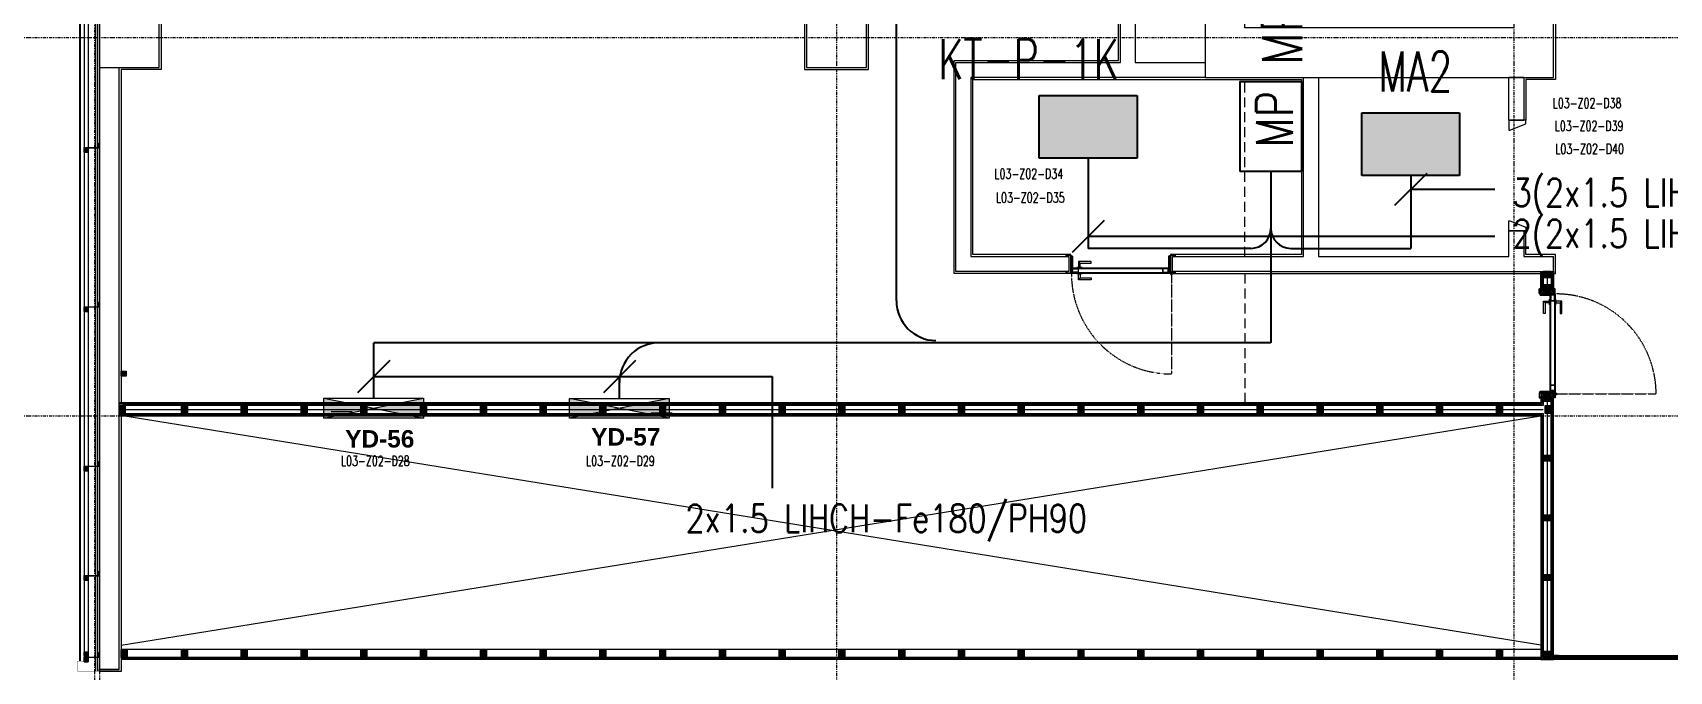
# Model space of a CAD drawing. Extents: x -2749 to 11890, y 0 to 8245.
# Drawn here: x 7628 to 9271, y 2309 to 2951 of the extents above; entities that cross this region are included whole.
import ezdxf

# ---------------------------------------------------------------- set-up
doc = ezdxf.new("R2010")
doc.units = 0
doc.header["$MEASUREMENT"] = 0
for name, pattern in [('DASHDOT', [1, 0.5, -0.25, 0, -0.25]), ('DOT2', [0.125, 0, -0.125]), ('HIDDEN', [0.375, 0.25, -0.125])]:
    doc.linetypes.add(name, pattern=pattern)
doc.layers.get('0').update_dxf_attribs({"color": 9, "lineweight": 9})
for name, color, linetype, lineweight in [('00', 9, 'Continuous', 9), ('01', 9, 'Continuous', 9), ('06B', 9, 'Continuous', 9), ('06D', 9, 'Continuous', 9), ('10', 9, 'Continuous', 9), ('11', 9, 'Continuous', 9), ('14', 9, 'Continuous', 9), ('15', 9, 'Continuous', 9), ('19D', 9, 'DOT2', 9), ('20', 9, 'DOT2', 9), ('24', 9, 'DASHDOT', 9), ('33', 9, 'BATTING', 9), ('E-AYDINLATMA VE PRİZ PANOSU', 7, 'Continuous', 30), ('E-DEDEKTÖR NUMARALARI', 20, 'Continuous', 30), ('E-KABLO', 7, 'Continuous', 30), ('E-KUVVET PANOSU (MCC)', 7, 'Continuous', 30), ('E-MODÜL HATTI', 6, 'Continuous', 30), ('E-YAZI', 7, 'Continuous', 30), ('EQ LIST', 7, 'Continuous', 13), ('H-DAMPER', 1, 'Continuous', 13)]:
    doc.layers.add(name, color=color, linetype=linetype, lineweight=lineweight)
doc.styles.add('E-YAZI', font='txttw.shx')
doc.linetypes.add('BATTING', pattern='A,0.0001,-0.1,[134,ltypeshp.shx,S=0.1,R=0,X=-0.1,Y=0],-0.2,[134,ltypeshp.shx,S=0.1,R=180,X=0.1,Y=0],-0.1', length=0.4001)
pattern_1 = [(225, (-4013.78252, -7292.21558), (-0.0883883476, 0.0883883476), []), (135, (-4013.78252, -7292.21558), (0.0883883476, 0.0883883476), [])]
pattern_2 = [(225, (-4013.78252, -7279.21108), (-0.0883883476, 0.0883883476), []), (135, (-4013.78252, -7279.21108), (0.0883883476, 0.0883883476), [])]

# ---------------------------------------------------------------- blocks, each defined once
blk = doc.blocks.new('*U681')
at = {"layer": '10'}
h = blk.add_hatch(dxfattribs=at)
h.set_pattern_fill('NET', color=256, angle=315, style=0)
h.set_pattern_definition([(225, (-4038.56212, -7297.97866), (-0.0883883476, 0.0883883476), []), (135, (-4038.56212, -7297.97866), (0.0883883476, 0.0883883476), [])])
h.paths.add_polyline_path([(-3.1, 678.1), (-2, 678.1), (-2, 677.9), (-3.1, 677.9)])
h = blk.add_hatch(dxfattribs=at)
h.set_pattern_fill('NET', color=256, angle=315, style=0)
h.set_pattern_definition([(225, (-4017.50971, -7300.4347), (-0.0883883476, 0.0883883476), []), (135, (-4017.50971, -7300.4347), (0.0883883476, 0.0883883476), [])])
h.paths.add_polyline_path([(-2.8, 674.7), (-2.5, 674.7), (-2.5, 673.6), (-2.8, 673.6)])
h = blk.add_hatch(dxfattribs=at)
h.set_pattern_fill('NET', color=256, angle=315, style=0)
h.set_pattern_definition([(225, (-4017.50971, -7293.92556), (-0.0883883476, 0.0883883476), []), (135, (-4017.50971, -7293.92556), (0.0883883476, 0.0883883476), [])])
h.paths.add_polyline_path([(-1.5, 674.7), (-1.2, 674.7), (-1.2, 673.6), (-1.5, 673.6)])
h = blk.add_hatch(dxfattribs=at)
h.set_pattern_fill('NET', color=256, angle=315, style=0)
h.set_pattern_definition(pattern_1)
h.paths.add_polyline_path([(-2.9, 673.5), (-2.9, 673.4), (-3, 673.4), (-3, 673.4), (-3, 673.4), (-3.2, 673.4), (-3.2, 673.1), (-3, 673.1), (-3, 673.2), (-2.9, 673.1), (-2.9, 673), (-2.5, 672.9), (-2.5, 673), (-2.6, 673), (-2.8, 673.1, 0.2599), (-2.5, 673.2), (-2.5, 673.5, 0.382682)])
h.paths.add_polyline_path([(-2.8, 673.2), (-2.8, 673.4, -2.16717)], flags=16)
h = blk.add_hatch(dxfattribs=at)
h.set_pattern_fill('NET', color=256, angle=315, style=0)
h.set_pattern_definition(pattern_1)
h.paths.add_polyline_path([(-1.1, 673.5), (-1.1, 673.4), (-1, 673.4), (-1, 673.4), (-1, 673.4), (-0.8, 673.4), (-0.8, 673.1), (-1, 673.1), (-1, 673.2), (-1.1, 673.1), (-1.1, 673), (-1.5, 672.9), (-1.5, 673), (-1.4, 673), (-1.2, 673.1, -0.2599), (-1.5, 673.2), (-1.5, 673.5, -0.382682)])
h.paths.add_polyline_path([(-1.2, 673.2), (-1.2, 673.4, 2.16717)], flags=16)
h = blk.add_hatch(dxfattribs=at)
h.set_pattern_fill('NET', color=256, angle=315, style=0)
h.set_pattern_definition(pattern_2)
h.paths.add_polyline_path([(-2.9, 4.5), (-2.9, 4.6), (-3, 4.6), (-3, 4.6), (-3, 4.6), (-3.2, 4.6), (-3.2, 4.9), (-3, 4.9), (-3, 4.8), (-2.9, 4.9), (-2.9, 5), (-2.5, 5.1), (-2.5, 5), (-2.6, 5), (-2.8, 4.9, -0.2599), (-2.5, 4.8), (-2.5, 4.5, -0.382682)])
h.paths.add_polyline_path([(-2.8, 4.8), (-2.8, 4.6, 2.16717)], flags=16)
h = blk.add_hatch(dxfattribs=at)
h.set_pattern_fill('NET', color=256, angle=315, style=0)
h.set_pattern_definition([(225, (-4038.56212, -7284.97416), (-0.0883883476, 0.0883883476), []), (135, (-4038.56212, -7284.97416), (0.0883883476, 0.0883883476), [])])
h.paths.add_polyline_path([(-3.1, -0.1), (-2, -0.1), (-2, 0.1), (-3.1, 0.1)])
h = blk.add_hatch(dxfattribs=at)
h.set_pattern_fill('NET', color=256, angle=315, style=0)
h.set_pattern_definition([(225, (-4017.50971, -7287.43021), (-0.0883883476, 0.0883883476), []), (135, (-4017.50971, -7287.43021), (0.0883883476, 0.0883883476), [])])
h.paths.add_polyline_path([(-2.8, 3.3), (-2.5, 3.3), (-2.5, 4.4), (-2.8, 4.4)])
h = blk.add_hatch(dxfattribs=at)
h.set_pattern_fill('NET', color=256, angle=315, style=0)
h.set_pattern_definition(pattern_2)
h.paths.add_polyline_path([(-1.1, 4.5), (-1.1, 4.6), (-1, 4.6), (-1, 4.6), (-1, 4.6), (-0.8, 4.6), (-0.8, 4.9), (-1, 4.9), (-1, 4.8), (-1.1, 4.9), (-1.1, 5), (-1.5, 5.1), (-1.5, 5), (-1.4, 5), (-1.2, 4.9, 0.2599), (-1.5, 4.8), (-1.5, 4.5, 0.382682)])
h.paths.add_polyline_path([(-1.2, 4.8), (-1.2, 4.6, -2.16717)], flags=16)
h = blk.add_hatch(dxfattribs=at)
h.set_pattern_fill('NET', color=256, angle=315, style=0)
h.set_pattern_definition([(225, (-4017.50971, -7280.92107), (-0.0883883476, 0.0883883476), []), (135, (-4017.50971, -7280.92107), (0.0883883476, 0.0883883476), [])])
h.paths.add_polyline_path([(-1.5, 3.3), (-1.2, 3.3), (-1.2, 4.4), (-1.5, 4.4)])
at = {"layer": '06D'}
for points in [[(-4, 673), (-4, 5)], [(0, 673), (0, 5)]]:
    blk.add_lwpolyline(points, dxfattribs=at)
at = {"layer": '10'}
for points in [[(-1, 677.9), (-1.5, 677.9), (-1.5, 678.1), (-1.7, 678.1), (-1.7, 677.9), (-3.3, 677.9), (-3.3, 678.1), (-3.8, 678.1), (-3.8, 678), (-4, 678), (-4, 673), (-2.9, 673), (-2.9, 673.1), (-3.1, 673.2), (-3.1, 673.1), (-3.4, 673.1), (-3.4, 673.4), (-2.9, 673.4), (-2.9, 673.5), (-2.8, 673.6), (-2.8, 676.8), (-2.5, 676.9), (-2.5, 677.2), (-3.1, 677.2), (-3.1, 677.5), (-1, 677.5)], [(-3, 676.1), (-3, 676.8), (-3.7, 676.8), (-3.7, 676.8), (-3.8, 676.8), (-3.8, 676), (-3.7, 676), (-3.6, 676.1)], [(-1, 0.1), (-1.5, 0.1), (-1.5, -0.1), (-1.7, -0.1), (-1.7, 0.1), (-3.3, 0.1), (-3.3, -0.1), (-3.8, -0.1), (-3.8, 0), (-4, 0), (-4, 5), (-2.9, 5), (-2.9, 4.9), (-3.1, 4.8), (-3.1, 4.9), (-3.4, 4.9), (-3.4, 4.6), (-2.9, 4.6), (-2.9, 4.4), (-2.8, 4.4), (-2.8, 1.2), (-2.5, 1.1), (-2.5, 0.8), (-3.1, 0.8), (-3.1, 0.5), (-1, 0.5)], [(-3, 1.9), (-3, 1.2), (-3.7, 1.2), (-3.7, 1.2), (-3.8, 1.2), (-3.8, 2), (-3.7, 2), (-3.6, 1.9)]]:
    blk.add_lwpolyline(points, close=True, dxfattribs=at)
for points in [[(-3.6, 675.3), (-3.6, 675.4), (-3.8, 675.4), (-3.8, 673.2), (-3.6, 673.2), (-3.6, 673.5), (-3, 673.5), (-3, 675.4)], [(-3.1, 677.9), (-3.1, 678.1), (-2, 678.1)], [(-2.8, 676), (-1.2, 676)], [(-2.5, 674.7), (-2.8, 674.7)], [(-2, 677.9), (-2, 678.1)], [(-1.5, 674.7), (-1.2, 674.7)], [(-0.2, 673.2), (-0.6, 673.2), (-0.6, 673.5), (-0.9, 673.5), (-0.9, 673.6), (-1.1, 673.5), (-1.1, 673.4), (-1, 673.4), (-1, 673.4), (-1, 673.4), (-0.7, 673.4), (-0.7, 673.1), (-1, 673.1), (-1, 673.2), (-1.1, 673.1), (-1.1, 673), (0, 673), (0, 678)], [(-3.2, 673.4), (-3.2, 673.1)], [(-2.9, 673), (-2.5, 672.9)], [(-2.8, 673.6), (-2.8, 673.6), (-2.5, 673.6)], [(-2.8, 673.1), (-2.6, 673), (-2.5, 673)], [(-0.9, 673.6), (-0.9, 673.6), (-1.5, 673.6)], [(-1.2, 673.1), (-1.4, 673), (-1.5, 673)], [(-1.1, 673), (-1.5, 672.9)], [(-0.8, 673.4), (-0.8, 673.1)], [(-3.6, 2.7), (-3.6, 2.6), (-3.8, 2.6), (-3.8, 4.8), (-3.6, 4.8), (-3.6, 4.5), (-3, 4.5), (-3, 2.6)], [(-3.2, 4.6), (-3.2, 4.9)], [(-3.1, 0.1), (-3.1, -0.1), (-2, -0.1)], [(-2.9, 5), (-2.5, 5.1)], [(-2.8, 4.9), (-2.6, 5), (-2.5, 5)], [(-2.8, 4.4), (-2.8, 4.4), (-2.5, 4.4)], [(-2.5, 3.3), (-2.8, 3.3)], [(-2.8, 2), (-1.2, 2)], [(-2, 0.1), (-2, -0.1)], [(-1.1, 5), (-1.5, 5.1)], [(-1.2, 4.9), (-1.4, 5), (-1.5, 5)], [(-0.9, 4.4), (-0.9, 4.4), (-1.5, 4.4)], [(-1.5, 3.3), (-1.2, 3.3)], [(-0.2, 4.8), (-0.6, 4.8), (-0.6, 4.5), (-0.9, 4.5), (-0.9, 4.4), (-1.1, 4.5), (-1.1, 4.6), (-1, 4.6), (-1, 4.6), (-1, 4.6), (-0.7, 4.6), (-0.7, 4.9), (-1, 4.9), (-1, 4.8), (-1.1, 4.9), (-1.1, 5), (0, 5), (0, 0)], [(-0.8, 4.6), (-0.8, 4.9)]]:
    blk.add_lwpolyline(points, dxfattribs=at)
for points in [[(-3, 675.4), (-3.4, 675.4), (-3.4, 675.3, -1), (-3.6, 675.3, 1)], [(-1.2, 673.6), (-1.2, 676.9, 0.414214), (-1.5, 677.2), (-2.5, 677.2)], [(-0.3, 673.9), (-0.8, 673.9, -0.414214), (-0.9, 674), (-0.9, 677.3), (-0.1, 677.3)], [(-0.9, 673.5), (-0.3, 673.6, 0.833203), (-0.3, 673.9, 0.447088)], [(0, 678), (-0.1, 678), (-0.1, 677.7), (-0.6, 677.7, 1), (-0.6, 677.5)], [(-0.6, 677.5, 0.305404), (-0.5, 677.5, 5.773092)], [(-0.5, 677.5), (-0.1, 677.5), (-0.1, 673.2), (-0.1, 673.2, -0.561743), (-0.1, 673.1, -0.595966), (-0.2, 673.2, 2.204878)], [(-2.8, 673.4), (-2.8, 673.2, 1)], [(-1.2, 673.4), (-1.2, 673.2, -1)], [(-3, 2.6), (-3.4, 2.6), (-3.4, 2.7, 1), (-3.6, 2.7, -1)], [(-2.8, 4.6), (-2.8, 4.8, -1)], [(-1.2, 4.4), (-1.2, 1.1, -0.414214), (-1.5, 0.8), (-2.5, 0.8)], [(-1.2, 4.6), (-1.2, 4.8, 1)], [(-0.9, 4.5), (-0.3, 4.4, -0.833203), (-0.3, 4.1, -0.447088)], [(-0.3, 4.1), (-0.8, 4.1, 0.414214), (-0.9, 4), (-0.9, 0.7), (-0.1, 0.7)], [(0, 0), (-0.1, 0), (-0.1, 0.3), (-0.6, 0.3, -1), (-0.6, 0.5)], [(-0.6, 0.5, -0.305404), (-0.5, 0.5, -5.773092)], [(-0.5, 0.5), (-0.1, 0.5), (-0.1, 4.8), (-0.1, 4.8, 0.561743), (-0.1, 4.9, 0.595966), (-0.2, 4.8, -2.204878)]]:
    blk.add_lwpolyline(points, format="xyb", dxfattribs=at)
for centre, radius, start, end in [((-2.7, 673.3), 0.273, 35.9738, 126.4289), ((-2.7, 673.3), 0.125, 229.5402, 130.4598), ((-2.7, 673.4), 0.253, 258.6676, 324.1258), ((-1.3, 673.3), 0.273, 53.5711, 144.0262), ((-1.3, 673.4), 0.253, 215.8742, 281.3324), ((-1.3, 673.3), 0.125, 49.5402, 310.4598), ((-2.7, 4.7), 0.273, 233.5711, 324.0262), ((-2.7, 4.6), 0.253, 35.8742, 101.3324), ((-2.7, 4.7), 0.125, 229.5402, 130.4598), ((-1.3, 4.6), 0.253, 78.6676, 144.1258), ((-1.3, 4.7), 0.273, 215.9738, 306.4289), ((-1.3, 4.7), 0.125, 49.5402, 310.4598)]:
    blk.add_arc(centre, radius, start, end, dxfattribs=at)
at = {"layer": '15'}
for points in [[(-2.5, 676), (-2.5, 2)], [(-1.5, 2), (-1.5, 676)]]:
    blk.add_lwpolyline(points, dxfattribs=at)
blk = doc.blocks.new('p-s-profil')
at = {"layer": '10'}
blk.add_lwpolyline([(9, 15.3), (4.6, 15.3), (4.6, 0.4), (0, 0.4), (0, 0), (5, 0), (5, 14.9), (9, 14.9), (9, 15.3)], dxfattribs=at)
blk.add_lwpolyline([(9, 15.3), (4.6, 15.3), (4.6, 0.4), (0, 0.4), (0, 0), (5, 0), (5, 14.9), (9, 14.9), (9, 15.3)], dxfattribs=at)
blk = doc.blocks.new('p-kutu_profil_40x40')
h = blk.add_hatch(color=256)
h.dxf.hatch_style = 1
h.paths.add_polyline_path([(0, 0), (4, 0), (4, 4), (0, 4)])
h = blk.add_hatch(color=255)
h.dxf.hatch_style = 1
h.paths.add_polyline_path([(0, 0), (4, 0), (4, 4), (0, 4)])
blk.add_lwpolyline([(0, 0), (4, 0), (4, 4), (0, 4)], close=True)
at = {"layer": '10'}
for points in [[(0, 4), (4, 4), (4, 0), (0, 0)], [(0, 4), (4, 4), (4, 0), (0, 0)], [(0, 0), (4, 0), (4, 4), (0, 4)], [(0.3, 3.7), (3.7, 3.7), (3.7, 0.3), (0.3, 0.3)], [(0.3, 3.7), (3.7, 3.7), (3.7, 0.3), (0.3, 0.3)]]:
    blk.add_lwpolyline(points, close=True, dxfattribs=at)
blk = doc.blocks.new('prf-10x10')
h = blk.add_hatch(color=255)
h.dxf.hatch_style = 1
h.paths.add_polyline_path([(-5, -5), (5, -5), (5, 5), (-5, 5)])
at = {"layer": '10'}
blk.add_lwpolyline([(-5, -5), (5, -5), (5, 5), (-5, 5)], close=True, dxfattribs=at)
blk = doc.blocks.new('gr-p-barel kilitli kapı kolu')
at = {"flags": 128}
for points in [[(-0.9, 0.8), (-0.9, 4.9), (-11.7, 4.9), (-11.7, 6.7), (0.9, 6.7), (0.9, 0.8)], [(-0.8, 5), (0.8, 6.6)]]:
    blk.add_lwpolyline(points, dxfattribs=at)
blk.add_lwpolyline([(-2.75, 0), (-2.75, 0.7), (2.75, 0.7), (2.75, 0)])
blk.add_lwpolyline([(-1.3, 0.7), (1.3, 0.7), (1.3, 0.8), (-1.3, 0.8)], close=True)
blk = doc.blocks.new('prf-scr2')
at = {"linetype": 'DOT2', "ltscale": 10}
blk.add_line((0, 0.2), (0, -1.1), dxfattribs=at)
for p, q in [((-0.1, -0.2), (0.1, -0.3)), ((0.1, -0.2), (-0.1, -0.2)), ((0.1, -0.3), (-0.1, -0.3)), ((-0.1, -0.3), (0.1, -0.4)), ((0.1, -0.4), (-0.1, -0.4)), ((0.1, -0.5), (-0.1, -0.4)), ((-0.1, -0.4), (0.1, -0.4)), ((0.1, -0.6), (-0.1, -0.5)), ((-0.1, -0.5), (0.1, -0.5)), ((-0.1, -0.6), (0.1, -0.7)), ((0.1, -0.6), (-0.1, -0.6)), ((-0.1, -0.6), (0.1, -0.6)), ((-0.1, -0.7), (0.1, -0.8)), ((0.1, -0.7), (-0.1, -0.7)), ((-0.1, -0.8), (0.1, -0.8)), ((0.1, -0.8), (-0.1, -0.8)), ((0.1, -0.2), (0, -0.1)), ((0, -0.2), (0.1, -0.2))]:
    blk.add_line(p, q)
blk.add_lwpolyline([(0.2, 0), (-0.2, 0), (-0.2, 0), (-0.1, -0.1), (0.1, -0.1), (0.2, 0), (0.2, 0)], close=True)
for points in [[(0.2, 0), (-0.2, 0)], [(-0.1, -0.1), (-0.1, -0.2), (-0.1, -0.2), (-0.1, -0.2), (-0.1, -0.2), (-0.1, -0.3), (-0.1, -0.3), (-0.1, -0.3), (-0.1, -0.3), (-0.1, -0.4), (-0.1, -0.4), (-0.1, -0.4), (-0.1, -0.4), (-0.1, -0.4), (-0.1, -0.5), (-0.1, -0.5), (-0.1, -0.5), (-0.1, -0.5), (-0.1, -0.5), (-0.1, -0.5), (-0.1, -0.6), (-0.1, -0.6), (-0.1, -0.6), (-0.1, -0.6), (-0.1, -0.6), (-0.1, -0.7), (-0.1, -0.7), (-0.1, -0.7), (-0.1, -0.7), (-0.1, -0.7), (-0.1, -0.8), (-0.1, -0.8), (-0.1, -0.8), (-0.1, -0.8), (0, -0.9), (0, -0.9), (0, -0.9), (0.1, -0.8), (0.1, -0.8), (0.1, -0.7), (0.1, -0.7), (0.1, -0.7), (0.1, -0.7), (0.1, -0.7), (0.1, -0.7), (0.1, -0.6), (0.1, -0.6), (0.1, -0.6), (0.1, -0.6), (0.1, -0.6), (0.1, -0.5), (0.1, -0.5), (0.1, -0.5), (0.1, -0.5), (0.1, -0.4), (0.1, -0.4), (0.1, -0.4), (0.1, -0.4), (0.1, -0.4), (0.1, -0.3), (0.1, -0.3), (0.1, -0.3), (0.1, -0.3), (0.1, -0.3), (0.1, -0.3), (0.1, -0.2), (0.1, -0.2), (0.1, -0.2), (0.1, -0.2), (0.1, -0.2), (0.1, -0.1)]]:
    blk.add_lwpolyline(points)
blk = doc.blocks.new('K-SAC-01')
at = {"layer": '10'}
for points in [[(-4.6, 14.2, -0.414214), (-4.5, 14.3), (-0.1, 14.3, -0.414214), (0, 14.2), (0, 5.9), (0.2, 5.9), (0.2, 14.2, 0.414214), (-0.1, 14.5), (-4.5, 14.5, 0.414214), (-4.8, 14.2), (-4.8, 13.3, 0.414214), (-4.5, 13), (-3.4, 13), (-3.4, 13.2), (-4.5, 13.2, -0.414214), (-4.6, 13.3)], [(1.6, 6.8), (1.6, 13.3, 0.414214), (1.5, 13.4), (0.5, 13.4, 0.414214), (0.4, 13.3), (0.4, 12.4), (0.2, 12.4), (0.2, 13.3, -0.414214), (0.5, 13.6), (1.5, 13.6, -0.414214), (1.8, 13.3), (1.8, 6.8), (1.8, 3.9, -0.414214), (1.5, 3.6, -0.414214), (1.2, 3.9), (1.2, 4.8), (0.2, 4.8), (0.2, -1.2, -0.414214), (-0.1, -1.5), (-4.5, -1.5, -0.414214), (-4.8, -1.2), (-4.8, -0.3, -0.414214), (-4.5, 0), (-3.4, 0), (-3.4, -0.2), (-4.5, -0.2, 0.414214), (-4.6, -0.3), (-4.6, -1.2, 0.414214), (-4.5, -1.3), (-0.1, -1.3, 0.414214), (0, -1.2), (0, 5), (1.4, 5), (1.4, 3.9, 0.414214), (1.5, 3.8, 0.414214), (1.6, 3.9)], [(-0.4, -2), (1, -1.4), (1, 1.5), (1.2, 1.5), (1.2, -1.5), (-0.3, -2.2, -14.796002)], [(98.4, 6.8), (98.4, 13.3, -0.414214), (98.5, 13.4), (99.5, 13.4, -0.414214), (99.6, 13.3), (99.6, 12.4), (99.8, 12.4), (99.8, 13.3, 0.414214), (99.5, 13.6), (98.5, 13.6, 0.414214), (98.2, 13.3), (98.2, 6.8), (98.2, 3.9, 0.414214), (98.5, 3.6, 0.414214), (98.8, 3.9), (98.8, 4.8), (99.8, 4.8), (99.8, -1.2, 0.414214), (100.1, -1.5), (104.5, -1.5, 0.414214), (104.8, -1.2), (104.8, -0.3, 0.414214), (104.5, 0), (103.4, 0), (103.4, -0.2), (104.5, -0.2, -0.414214), (104.6, -0.3), (104.6, -1.2, -0.414214), (104.5, -1.3), (100.1, -1.3, -0.414214), (100, -1.2), (100, 5), (98.6, 5), (98.6, 3.9, -0.414214), (98.5, 3.8, -0.414214), (98.4, 3.9)], [(104.6, 14.2, 0.414214), (104.5, 14.3), (100.1, 14.3, 0.414214), (100, 14.2), (100, 5.9), (99.8, 5.9), (99.8, 14.2, -0.414214), (100.1, 14.5), (104.5, 14.5, -0.414214), (104.8, 14.2), (104.8, 13.3, -0.414214), (104.5, 13), (103.4, 13), (103.4, 13.2), (104.5, 13.2, 0.414214), (104.6, 13.3)]]:
    blk.add_lwpolyline(points, format="xyb", close=True, dxfattribs=at)
for points in [[(98.8, 0.1), (98.8, 2.1), (99.1, 2.1), (99.1, 3.2), (1.5, 3.2), (1.5, 2.1), (1.8, 2.1), (1.8, 0.1), (1.5, 0.1), (1.5, 1.9), (1.2, 1.9), (1.2, 3.5), (99.4, 3.5), (99.4, 1.9), (99.1, 1.9), (99.1, 0.1)], [(98.8, 2.1), (98.8, 0.1), (99.4, 0.1), (99.4, -1.5), (1.2, -1.5), (1.2, 0.1), (1.8, 0.1), (1.8, 2.1), (2.1, 2.1), (2.1, -0.1), (1.5, -0.1), (1.5, -1.2), (99.1, -1.2), (99.1, -0.1), (98.5, -0.1), (98.5, 2.1), (98.8, 2.1)]]:
    blk.add_lwpolyline(points, dxfattribs=at)
for points in [[(2.1, 3), (8.1, 3), (8.1, -1), (2.1, -1)], [(2.4, 2.7), (7.8, 2.7), (7.8, -0.7), (2.4, -0.7)], [(98.5, 3), (92.5, 3), (92.5, -1), (98.5, -1)], [(98.2, 2.7), (92.8, 2.7), (92.8, -0.7), (98.2, -0.7)]]:
    blk.add_lwpolyline(points, close=True, dxfattribs=at)
blk.add_circle((-0.9, -2.5), 0.55, dxfattribs=at)
at = {"layer": '20', "linetype": 'HIDDEN'}
for points in [[(-0.2, -1.3), (-0.2, 0), (-1.7, 0), (-1.7, -1.3)], [(-0.4, -2), (-0.4, -0.2), (-1.5, -0.2), (-1.5, -2)]]:
    blk.add_lwpolyline(points, dxfattribs=at)
at = {"layer": '20'}
blk.add_lwpolyline([(-0.9, -2.5), (-0.9, -102.9)], dxfattribs=at)
blk.add_arc((-0.9, -2.5), 100.4, 270, 1.5131, dxfattribs=at)
at = {"layer": '06B'}
blk.add_blockref('gr-p-barel kilitli kapı kolu', (91.4, 3.5), dxfattribs=at)
at = {"layer": '06B', "xscale": -1, "rotation": 179.9999999999999}
blk.add_blockref('gr-p-barel kilitli kapı kolu', (91.4, -1.5), dxfattribs=at)
at = {"layer": '10', "xscale": -1, "rotation": 90}
blk.add_blockref('prf-scr2', (1.5, 1), dxfattribs=at)
at = {"layer": '10', "rotation": 270}
blk.add_blockref('prf-scr2', (99.1, 1.2), dxfattribs=at)
blk = doc.blocks.new('K-SAC-02')
at = {"layer": '10'}
for points in [[(0.2, 16.5, -0.414214), (0.3, 16.6), (4.7, 16.6, -0.414214), (4.8, 16.5), (4.8, 6.2), (5, 6.2), (5, 16.5, 0.414214), (4.7, 16.8), (0.3, 16.8, 0.414214), (0, 16.5), (0, 15.6, 0.414214), (0.3, 15.3), (1.4, 15.3), (1.4, 15.5), (0.3, 15.5, -0.414214), (0.2, 15.6)], [(109.4, 16.5, 0.414214), (109.3, 16.6), (104.9, 16.6, 0.414214), (104.8, 16.5), (104.8, 6.2), (104.6, 6.2), (104.6, 16.5, -0.414214), (104.9, 16.8), (109.3, 16.8, -0.414214), (109.6, 16.5), (109.6, 15.6, -0.414214), (109.3, 15.3), (108.2, 15.3), (108.2, 15.5), (109.3, 15.5, 0.414214), (109.4, 15.6)], [(6.6, 12.6), (6.6, 4.2, -0.414214), (6.3, 3.9, -0.414214), (6, 4.2), (6, 5.1), (5, 5.1), (5, -0.9, -0.414214), (4.7, -1.2), (0.3, -1.2, -0.414214), (0, -0.9), (0, 0, -0.414214), (0.3, 0.3), (1.4, 0.3), (1.4, 0.1), (0.3, 0.1, 0.414214), (0.2, 0), (0.2, -0.9, 0.414214), (0.3, -1), (4.7, -1, 0.414214), (4.8, -0.9), (4.8, 5.3), (6.2, 5.3), (6.2, 4.2, 0.414214), (6.3, 4.1, 0.414214), (6.4, 4.2), (6.4, 12.7), (6.4, 15.6, 0.414214), (6.3, 15.7), (5.3, 15.7, 0.414214), (5.2, 15.6), (5.2, 14.7), (5, 14.7), (5, 15.6, -0.414214), (5.3, 15.9), (6.3, 15.9, -0.414214), (6.6, 15.6)], [(103, 12.6), (103, 4.2, 0.414214), (103.3, 3.9, 0.414214), (103.6, 4.2), (103.6, 5.1), (104.6, 5.1), (104.6, -0.9, 0.414214), (104.9, -1.2), (109.3, -1.2, 0.414214), (109.6, -0.9), (109.6, 0, 0.414214), (109.3, 0.3), (108.2, 0.3), (108.2, 0.1), (109.3, 0.1, -0.414214), (109.4, 0), (109.4, -0.9, -0.414214), (109.3, -1), (104.9, -1, -0.414214), (104.8, -0.9), (104.8, 5.3), (103.4, 5.3), (103.4, 4.2, -0.414214), (103.3, 4.1, -0.414214), (103.2, 4.2), (103.2, 12.7), (103.2, 15.6, -0.414214), (103.3, 15.7), (104.3, 15.7, -0.414214), (104.4, 15.6), (104.4, 14.7), (104.6, 14.7), (104.6, 15.6, 0.414214), (104.3, 15.9), (103.3, 15.9, 0.414214), (103, 15.6)], [(105.2, -1.7), (103.8, -1.1), (103.8, 1.8), (103.6, 1.8), (103.6, -1.2), (105.1, -1.9, 14.796002)]]:
    blk.add_lwpolyline(points, format="xyb", close=True, dxfattribs=at)
for points in [[(6, 0.4), (6, 2.4), (5.7, 2.4), (5.7, 3.5), (103.3, 3.5), (103.3, 2.4), (103, 2.4), (103, 0.4), (103.3, 0.4), (103.3, 2.2), (103.6, 2.2), (103.6, 3.8), (5.4, 3.8), (5.4, 2.2), (5.7, 2.2), (5.7, 0.4)], [(6, 2.4), (6, 0.4), (5.4, 0.4), (5.4, -1.2), (103.6, -1.2), (103.6, 0.4), (103, 0.4), (103, 2.4), (102.7, 2.4), (102.7, 0.2), (103.3, 0.2), (103.3, -0.9), (5.7, -0.9), (5.7, 0.2), (6.3, 0.2), (6.3, 2.4), (6, 2.4)]]:
    blk.add_lwpolyline(points, dxfattribs=at)
for points in [[(6.3, 3.3), (12.3, 3.3), (12.3, -0.7), (6.3, -0.7)], [(6.6, 3), (12, 3), (12, -0.4), (6.6, -0.4)], [(102.7, 3.3), (96.7, 3.3), (96.7, -0.7), (102.7, -0.7)], [(102.4, 3), (97, 3), (97, -0.4), (102.4, -0.4)]]:
    blk.add_lwpolyline(points, close=True, dxfattribs=at)
blk.add_circle((105.8, -2.2), 0.55, dxfattribs=at)
at = {"layer": '20', "linetype": 'HIDDEN'}
for points in [[(105, -1), (105, 0.3), (106.5, 0.3), (106.5, -1)], [(105.2, -1.7), (105.2, 0.1), (106.3, 0.1), (106.3, -1.7)]]:
    blk.add_lwpolyline(points, dxfattribs=at)
at = {"layer": '20'}
blk.add_lwpolyline([(105.8, -2.2), (105.8, -102.6)], dxfattribs=at)
blk.add_arc((105.8, -2.2), 100.4, 178.4869, 270, dxfattribs=at)
at = {"layer": '06B', "extrusion": (0, 0, -1), "zscale": -1}
blk.add_blockref('gr-p-barel kilitli kapı kolu', (-13.4, 3.8), dxfattribs=at)
at = {"layer": '06B', "rotation": 180}
blk.add_blockref('gr-p-barel kilitli kapı kolu', (13.4, -1.2), dxfattribs=at)
at = {"layer": '10', "extrusion": (0, 0, -1), "zscale": -1, "rotation": 270}
blk.add_blockref('prf-scr2', (-5.7, 1.5), dxfattribs=at)
at = {"layer": '10', "rotation": 270}
blk.add_blockref('prf-scr2', (103.3, 1.3), dxfattribs=at)
blk = doc.blocks.new('A$C59E826CC')
h = blk.add_hatch(color=256)
h.paths.add_polyline_path([(500, 100), (1000, 0), (1000, 200)])
h.paths.add_polyline_path([(0, 200), (0, 0), (500, 100)])
for p, q in [((1000, 0), (0, 200)), ((1000, 200), (0, 0))]:
    blk.add_line(p, q)
blk.add_lwpolyline([(1000, 200), (1000, 0), (0, 0), (0, 200)], close=True)
blk = doc.blocks.new('E-MODUL PANOLARI')
at = {"layer": 'E-KABLO', "color": 1}
blk.add_lwpolyline([(-49, 66.9), (49, 66.9), (49, 0), (-49, 0)], close=True, dxfattribs=at)
at = {"layer": 'E-KABLO', "color": 1, "style": 'E-YAZI', "width": 0.8}
blk.add_text('MP', height=40, dxfattribs=at).set_placement((-23, 9.5))

msp = doc.modelspace()

# ---------------------------------------------------------------- linework, layer by layer
at = {"layer": '00'}
msp.add_lwpolyline([(8668.4, 2725.9), (8668.4, 2725.9), (8668.4, 2710.9), (8555.1, 2710.9), (8555.1, 2920.9), (8720.1, 2920.9), (8720.1, 3505.9), (8805.1, 3505.9), (8805.1, 3490.9), (8735.1, 3490.9), (8735.1, 3155.9), (8805.1, 3155.9), (8805.1, 3135.9), (8735.1, 3135.9), (8735.1, 2920.9), (8805.1, 2920.9), (8805.1, 2905.9), (8570.1, 2905.9), (8570.1, 2725.9), (8668.4, 2725.9)], close=True, dxfattribs=at)
for points in [[(7695.1, 2915.9), (7715.1, 2915.9)], [(7695.1, 2915.9), (7695.1, 2915.9), (7695.1, 2311.1), (7715.1, 2311.1), (7715.1, 2915.9), (7715.1, 2915.9)], [(8870.1, 2710.9), (8772.4, 2710.9), (8772.4, 2725.9), (8904.1, 2725.9), (8904.1, 2905.9), (8919.1, 2905.9), (8919.1, 2725.9), (9110.1, 2725.9), (9110.1, 2751.9), (9125.1, 2751.9), (9125.1, 2725.9), (9155.1, 2725.9)], [(9125.1, 2905.9), (9110.1, 2905.9)], [(9110.1, 2862.9), (9110.1, 2862.9), (9110.1, 2905.9)], [(9125.1, 2905.9), (9125.1, 2905.9), (9125.1, 2862.9), (9125.1, 2862.9)], [(9110.1, 2862.9), (9125.1, 2862.9)], [(8870.1, 2710.9), (9155.1, 2710.9), (9155.1, 2710.9), (9155.1, 2725.9)], [(7715.1, 2311.1), (7695.1, 2311.1)]]:
    msp.add_lwpolyline(points, dxfattribs=at)
at = {"layer": '01'}
for points in [[(9115.1, 3345.9), (9115.1, 3345.9), (9115.1, 3345.9), (9115.1, 2955.9), (8845.1, 2955.9), (8845.1, 3345.9), (8845.1, 3345.9), (8845.1, 3505.9), (8805.1, 3505.9), (8805.1, 2905.9), (9155.1, 2905.9), (9155.1, 3505.9), (9115.1, 3505.9)], [(7695.1, 2915.9), (7755.1, 2915.9), (7755.1, 2975.9), (7695.1, 2975.9)], [(8405.1, 2915.9), (8465.1, 2915.9), (8465.1, 2975.9), (8405.1, 2975.9)]]:
    msp.add_lwpolyline(points, close=True, dxfattribs=at)
at = {"layer": '06D'}
for points in [[(7679.8, 3786.2), (7679.8, 2318.9)], [(7683.8, 3786.2), (7683.8, 2318.9)], [(7691.1, 3781.8), (7691.1, 2309.5)], [(7695.1, 3725.9), (7695.1, 2316)], [(7717.1, 2335.6), (9142.1, 2565.9)], [(9142.1, 2335.6), (7718.8, 2565.9)], [(9142.1, 2331.1), (7717.1, 2331.1)]]:
    msp.add_lwpolyline(points, dxfattribs=at)
at = {"layer": '10'}
for points in [[(7675.1, 3796.7), (7675.1, 2319.5)], [(7675.8, 3796.7), (7675.8, 2319.5)]]:
    msp.add_lwpolyline(points, dxfattribs=at)
for points in [[(9110.1, 2862.9), (9110.1, 2853.1), (9111.1, 2853.1), (9127.1, 2859.4), (9127.1, 2862.9), (9110.1, 2862.9)], [(9110.1, 2751.9), (9110.1, 2761.7), (9111.1, 2761.7), (9127.1, 2755.4), (9127.1, 2751.9), (9110.1, 2751.9)]]:
    msp.add_lwpolyline(points, close=True, dxfattribs=at)
at = {"layer": '10', "const_width": 0.2}
msp.add_lwpolyline([(7695.1, 2309.5), (7675.1, 2309.5), (7673.1, 2309.5), (7673.1, 2319.5), (7679.8, 2319.5), (7679.8, 2324)], dxfattribs=at)
at = {"layer": '11'}
for points in [[(9142.1, 2693.9), (9142.1, 2710.9)], [(9143.3, 2710.9), (9143.3, 2690.1)], [(9144.6, 2710.9), (9144.6, 2691.4)], [(9152.6, 2710.9), (9152.6, 2691.4)], [(9153.8, 2710.9), (9153.8, 2690.1)], [(9155.1, 2710.9), (9155.1, 2688.9)], [(9142.1, 2693.9), (9142.1, 2691.4)], [(9155.1, 2691.4), (9155.1, 2688.9), (9142.1, 2688.9), (9142.1, 2691.4)], [(9153.8, 2691.4), (9153.8, 2690.1), (9143.3, 2690.1), (9143.3, 2692.6)], [(9153.8, 2692.6), (9153.8, 2691.4)], [(9155.1, 2693.9), (9155.1, 2691.4)], [(7715.1, 2565.9), (9142.1, 2565.9), (9142.1, 2321.1), (9155.1, 2321.1), (9155.1, 2576.4), (9155.1, 2588.9), (9142.1, 2588.9), (9142.1, 2578.9), (7718.8, 2578.9)], [(7715.1, 2567.1), (9143.3, 2567.1), (9143.3, 2322.4), (9153.8, 2322.4), (9153.8, 2576.4), (9153.8, 2587.6), (9143.3, 2587.6), (9143.3, 2577.6), (7718.8, 2577.6)], [(7715.1, 2568.4), (9144.6, 2568.4), (9144.6, 2323.6), (9152.6, 2323.6), (9152.6, 2576.4), (9152.6, 2586.4), (9144.6, 2586.4), (9144.6, 2576.4), (7718.8, 2576.4)], [(7695.1, 2565.9), (7695.1, 2313.4)], [(7720.1, 2578.9), (7715.1, 2578.9)], [(7718.8, 2577.6), (7715.1, 2577.6)], [(7718.8, 2567.1), (7717.6, 2567.1)], [(7720.1, 2565.9), (7717.6, 2565.9)], [(9142.1, 2323.1), (7717.1, 2323.1)], [(9142.1, 2322.1), (7717.1, 2322.1)], [(9142.1, 2321.1), (7717.1, 2321.1)]]:
    msp.add_lwpolyline(points, dxfattribs=at)
at = {"layer": '14'}
for points in [[(8670.4, 2708.9), (8553.1, 2708.9), (8553.1, 2922.9), (8718.1, 2922.9), (8718.1, 3507.9), (8828.1, 3507.9), (8828.1, 3763.9), (8467.1, 3763.9), (8467.1, 3723.9), (8403.1, 3723.9), (8403.1, 3763.9), (7757.1, 3763.9), (7757.1, 3723.9), (7717.1, 3723.9), (7717.1, 2977.9), (7757.1, 2977.9), (7757.1, 2913.9), (7717.1, 2913.9), (7717.1, 2578.9)], [(9157.1, 3505.9), (9157.1, 2903.9), (9127.1, 2903.9), (9127.1, 2862.9), (9125.1, 2862.9)], [(8670.4, 2708.9), (8670.4, 2727.9), (8572.1, 2727.9), (8572.1, 2903.9), (8902.1, 2903.9), (8902.1, 2727.9), (8770.4, 2727.9), (8770.4, 2708.9), (9142.1, 2708.9)], [(9155.1, 2708.9), (9157.1, 2708.9), (9157.1, 2727.9), (9127.1, 2727.9), (9127.1, 2751.9)], [(7717.1, 2565.9), (7717.1, 2309.1), (7695.1, 2309.1), (7695.1, 2311.1)]]:
    msp.add_lwpolyline(points, dxfattribs=at)
msp.add_lwpolyline([(8403.1, 2913.9), (8467.1, 2913.9), (8467.1, 2977.9), (8403.1, 2977.9)], close=True, dxfattribs=at)
at = {"layer": '19D', "linetype": 'HIDDEN', "ltscale": 40}
for points in [[(8845.1, 2725.9), (8845.1, 2905.9)], [(8845.1, 2708.9), (8845.1, 2578.9)]]:
    msp.add_lwpolyline(points, dxfattribs=at)
at = {"layer": '20'}
msp.add_lwpolyline([(9827.9, 2321.1), (7716.9, 2321.1)], dxfattribs=at)
at = {"layer": '24', "ltscale": 2}
for points in [[(7590.1, 4008.4), (7590.1, 3968.4), (7690.1, 3968.4), (7690.1, 200.8)], [(7795.1, 4008.4), (7795.1, 3968.4), (7695.1, 3968.4), (7695.1, 200.8)], [(8435.1, 4008.4), (8435.1, 4008.4), (8435.1, 160.8)], [(9115.1, 4008.4), (9115.1, 160.8)], [(7012.5, 2945.9), (10535.1, 2945.9)], [(7012.5, 2565.9), (10535.1, 2565.9)]]:
    msp.add_lwpolyline(points, dxfattribs=at)
at = {"layer": '33', "ltscale": 0.2, "flags": 128}
msp.add_lwpolyline([(9155.1, 3787.9), (7693.1, 3787.9), (7693.1, 2309.5)], dxfattribs=at)
at = {"layer": '33', "ltscale": 0.4}
for points in [[(9148.6, 2707.9), (9148.6, 2695.5)], [(9148.6, 2582), (9148.6, 2576.4)], [(7721.1, 2572.4), (9144.6, 2572.4)], [(9148.6, 2568.4), (9148.6, 2526.4)], [(9148.6, 2520.4), (9148.6, 2466.4)], [(9148.6, 2460.4), (9148.6, 2406.4)], [(9148.6, 2400.4), (9148.6, 2329.6)]]:
    msp.add_lwpolyline(points, dxfattribs=at)
at = {"layer": 'E-KUVVET PANOSU (MCC)', "color": 4}
for p, q in [((8638.6, 2887.9), (8736.9, 2887.9)), ((8638.6, 2824.7), (8638.6, 2887.9)), ((8736.9, 2887.9), (8736.9, 2824.7)), ((8962.4, 2870.5), (9060.7, 2870.5)), ((8962.4, 2807.3), (8962.4, 2870.5)), ((9060.7, 2870.5), (9060.7, 2807.3)), ((8736.9, 2824.7), (8638.6, 2824.7)), ((9060.7, 2807.3), (8962.4, 2807.3))]:
    msp.add_line(p, q, dxfattribs=at)
for points in [[(8638.6, 2887.9), (8736.9, 2887.9), (8638.6, 2824.7), (8736.9, 2824.7)], [(8962.4, 2870.5), (9060.7, 2870.5), (8962.4, 2807.3), (9060.7, 2807.3)]]:
    msp.add_solid(points, dxfattribs=at)
at = {"layer": 'E-MODÜL HATTI', "ltscale": 50}
for p, q in [((8495.2, 2681.6), (8495.2, 3540)), ((8687.7, 2824.7), (8687.7, 2734.2)), ((8871.2, 2811.5), (8871.2, 2639.4)), ((9011.6, 2807.3), (9011.6, 2734.2)), ((8851.2, 2734.2), (8687.7, 2734.2)), ((8871.2, 2734.2), (8871.2, 2734.2)), ((8891.2, 2734.2), (9011.6, 2734.2)), ((7970.5, 2583.6), (7970.5, 2639.4)), ((8871.2, 2639.4), (7970.5, 2639.4)), ((8217.2, 2583.5), (8217.2, 2603.4))]:
    msp.add_line(p, q, dxfattribs=at)
for centre, radius, start, end in [((8851.2, 2754.2), 20, 270, 0), ((8891.2, 2754.2), 20, 180, 270), ((8535.2, 2681.6), 40, 180, 269.6285), ((8257.2, 2599.4), 40, 89.6285, 180)]:
    msp.add_arc(centre, radius, start, end, dxfattribs=at)
at = {"layer": 'E-YAZI', "color": 3}
for p, q in [((9027.8, 2809.5), (8995.4, 2777.2)), ((9096.1, 2793.3), (9011.6, 2793.3)), ((8703.9, 2762.3), (8671.6, 2730)), ((9096.1, 2746.1), (8687.7, 2746.1)), ((7986.7, 2621.4), (7954.3, 2589.1)), ((8233.4, 2621.4), (8201.1, 2589.1)), ((7970.5, 2605.3), (8370.5, 2605.3)), ((8370.5, 2605.3), (8370.5, 2493.2))]:
    msp.add_line(p, q, dxfattribs=at)
at = {"layer": 'H-DAMPER'}
for p, q in [((7949, 2570), (7927.9, 2570)), ((8270.3, 2568.6), (8249.2, 2568.6))]:
    msp.add_line(p, q, dxfattribs=at)

# ---------------------------------------------------------------- block references
at = {"xscale": -1, "rotation": 90}
for p in [(7695.1, 2840), (7695.1, 2680), (7695.1, 2520), (7695.1, 2410), (7695.1, 2328.2)]:
    msp.add_blockref('p-s-profil', p, dxfattribs=at)
for name, p, rotation in [('p-kutu_profil_40x40', (7683.8, 2830.7), 90), ('K-SAC-01', (9155.1, 2588.9), 90.00000000000001), ('p-kutu_profil_40x40', (7683.8, 2670.7), 90), ('p-kutu_profil_40x40', (7683.8, 2510.7), 90), ('p-kutu_profil_40x40', (7683.8, 2400.7), 90), ('p-kutu_profil_40x40', (7683.8, 2324.6), 90), ('p-kutu_profil_40x40', (7683.8, 2318.9), 90)]:
    msp.add_blockref(name, p, dxfattribs=dict(rotation=rotation))
msp.add_blockref('K-SAC-02', (8665.6, 2710.6))
at = {"layer": '10', "xscale": 0.8, "yscale": 0.6, "rotation": 180}
for p in [(9148.6, 2707.9), (9148.6, 2694.4)]:
    msp.add_blockref('prf-10x10', p, dxfattribs=at)
at = {"layer": '10', "extrusion": (0, 0, -1), "zscale": -1}
for p, xscale, yscale, rotation in [((-7719.6, 2608.4), 0.5, 0.5, 270), ((-7718.1, 2572.4), 0.8, 0.6, 90), ((-7780.6, 2572.4), 0.8, 0.6, 90), ((-7840.6, 2572.4), 0.8, 0.6, 90), ((-7900.6, 2572.4), 0.8, 0.6, 90), ((-7960.6, 2572.4), 0.8, 0.6, 90), ((-8020.6, 2572.4), 0.8, 0.6, 90), ((-8080.6, 2572.4), 0.8, 0.6, 90), ((-8140.6, 2572.4), 0.8, 0.6, 90), ((-8200.6, 2572.4), 0.8, 0.6, 90), ((-8260.6, 2572.4), 0.8, 0.6, 90), ((-8320.6, 2572.4), 0.8, 0.6, 90), ((-8380.6, 2572.4), 0.8, 0.6, 90), ((-8440.6, 2572.4), 0.8, 0.6, 90), ((-8500.6, 2572.4), 0.8, 0.6, 90), ((-8560.6, 2572.4), 0.8, 0.6, 90), ((-8620.6, 2572.4), 0.8, 0.6, 90), ((-8680.6, 2572.4), 0.8, 0.6, 90), ((-8740.6, 2572.4), 0.8, 0.6, 90), ((-8800.6, 2572.4), 0.8, 0.6, 90), ((-8860.6, 2572.4), 0.8, 0.6, 90), ((-8920.6, 2572.4), 0.8, 0.6, 90), ((-8980.6, 2572.4), 0.8, 0.6, 90), ((-9040.6, 2572.4), 0.8, 0.6, 90), ((-9100.6, 2572.4), 0.8, 0.6, 90), ((-9149.6, 2572.4), 0.8, 0.6, 90), ((-7720.1, 2327.1), 0.8, 0.6, 90), ((-7780.6, 2327.1), 0.8, 0.6, 90), ((-7840.6, 2327.1), 0.8, 0.6, 90), ((-7900.6, 2327.1), 0.8, 0.6, 90), ((-7960.6, 2327.1), 0.8, 0.6, 90), ((-8020.6, 2327.1), 0.8, 0.6, 90), ((-8080.6, 2327.1), 0.8, 0.6, 90), ((-8140.6, 2327.1), 0.8, 0.6, 90), ((-8200.6, 2327.1), 0.8, 0.6, 90), ((-8260.6, 2327.1), 0.8, 0.6, 90), ((-8320.6, 2327.1), 0.8, 0.6, 90), ((-8380.6, 2327.1), 0.8, 0.6, 90), ((-8440.6, 2327.1), 0.8, 0.6, 90), ((-8500.6, 2327.1), 0.8, 0.6, 90), ((-8560.6, 2327.1), 0.8, 0.6, 90), ((-8620.6, 2327.1), 0.8, 0.6, 90), ((-8680.6, 2327.1), 0.8, 0.6, 90), ((-8740.6, 2327.1), 0.8, 0.6, 90), ((-8800.6, 2327.1), 0.8, 0.6, 90), ((-8860.6, 2327.1), 0.8, 0.6, 90), ((-8920.6, 2327.1), 0.8, 0.6, 90), ((-8980.6, 2327.1), 0.8, 0.6, 90), ((-9040.6, 2327.1), 0.8, 0.6, 90), ((-9100.6, 2327.1), 0.8, 0.6, 90)]:
    msp.add_blockref('prf-10x10', p, dxfattribs=dict(at, xscale=xscale, yscale=yscale, rotation=rotation))
at = {"layer": '10', "extrusion": (0, 0, -1), "xscale": 0.8, "yscale": 0.6, "zscale": -1}
for p in [(-9148.6, 2583.4), (-9148.6, 2523.4), (-9148.6, 2463.4), (-9148.6, 2403.4), (-9148.6, 2326.6)]:
    msp.add_blockref('prf-10x10', p, dxfattribs=at)
at = {"layer": '10', "rotation": 90}
msp.add_blockref('*U681', (9833.1, 2325.3), dxfattribs=at)
at = {"layer": 'E-KABLO', "color": 1, "xscale": 0.9216, "yscale": 0.9216, "zscale": 0.9216, "rotation": 90}
msp.add_blockref('E-MODUL PANOLARI', (8902.1, 2856.7), dxfattribs=at)
at = {"layer": 'H-DAMPER', "xscale": 0.0999999999999997, "yscale": 0.0999999999999997, "zscale": 0.0999999999999997, "rotation": 180}
msp.add_blockref('A$C59E826CC', (8020.5, 2583.6), dxfattribs=at)
at = {"layer": 'H-DAMPER', "xscale": 0.0999999999999997, "yscale": 0.0999999999999997, "zscale": 0.0999999999999997}
msp.add_blockref('A$C59E826CC', (8167.2, 2563.5), dxfattribs=at)

# ---------------------------------------------------------------- texts
at = {"layer": 'E-AYDINLATMA VE PRİZ PANOSU', "color": 4, "style": 'E-YAZI', "width": 0.7}
for s, p in [('KT-P-1K', (8537.4, 2904.3)), ('MA2', (8979, 2891.9))]:
    msp.add_text(s, height=40, dxfattribs=at).set_placement(p)
at = {"layer": 'E-DEDEKTÖR NUMARALARI', "style": 'E-YAZI', "width": 0.7}
for s, p in [('L03-Z02-D38', (9154.2, 2875.2)), ('L03-Z02-D39', (9156.2, 2852.2)), ('L03-Z02-D40', (9156.7, 2829.2)), ('L03-Z02-D34', (8593.7, 2804.2)), ('L03-Z02-D35', (8595.2, 2780.2)), ('L03-Z02-D28', (7937.7, 2515.7)), ('L03-Z02-D29', (8183.7, 2515.7))]:
    msp.add_text(s, height=10, dxfattribs=at).set_placement(p)
at = {"layer": 'E-YAZI', "color": 3, "style": 'E-YAZI', "width": 0.8}
msp.add_text('MP-P-16', height=40, rotation=90, dxfattribs=at).set_placement((8902.6, 2918.3))
for s, p in [('3(2x1.5 LIHCH-Fe180/PH90)', (9113.8, 2776.4)), ('2(2x1.5 LIHCH-Fe180/PH90)', (9113.8, 2735.1)), ('2x1.5 LIHCH-Fe180/PH90', (8283.5, 2448.9))]:
    msp.add_text(s, height=28, dxfattribs=at).set_placement(p)
at = {"layer": 'EQ LIST', "color": 6, "char_height": 17.55, "width": 288.049, "attachment_point": 5}
for s, insert in [('{\\fArial|b1|i0|c162|p34;YD-56}', (7976.6, 2542.7)), ('{\\fArial|b1|i0|c162|p34;YD-57}', (8223.6, 2544.7))]:
    msp.add_mtext(s, dxfattribs=dict(at, insert=insert))

doc.saveas('drawing.dxf')
